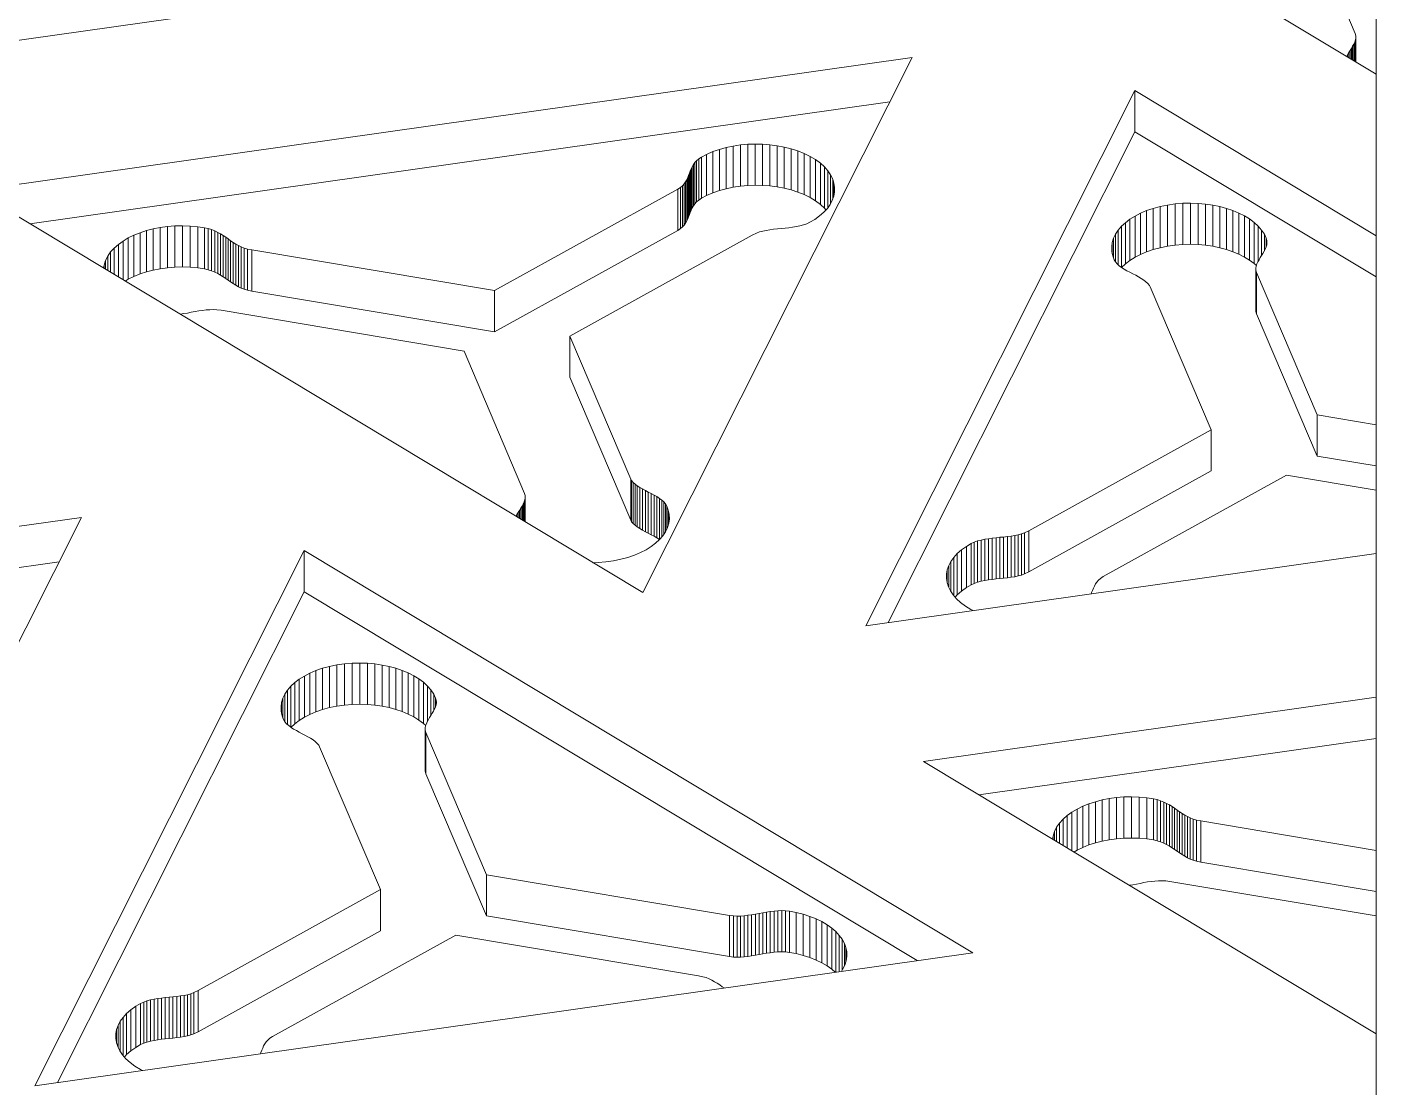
# Model space of a CAD drawing. Header units: inches. Extents: x 4 to 26.1, y 6.7 to 41.9.
# Drawn here: x 15.356 to 17.027, y 13.721 to 15.035 of the extents above; entities that cross this region are included whole.
import ezdxf

# ---------------------------------------------------------------- set-up
doc = ezdxf.new("R2010")
doc.units = ezdxf.units.IN
doc.header["$MEASUREMENT"] = 0
doc.layers.add('rails', color=7, linetype='Continuous', lineweight=35, true_color=0xd4d4d4)

# ---------------------------------------------------------------- blocks, each defined once
blk = doc.blocks.new('A$C382235AA')
at = {"color": 0, "linetype": 'Continuous', "lineweight": 0, "extrusion": (-4.89431e-17, 0.816497, 0.57735)}
for p, q in [((-8.794, 6.7014), (-8.794, 20.992)), ((-8.794, 9.2416), (-9.5011, 9.6672)), ((-8.8197, 9.292), (-8.8948, 9.4682)), ((-9.4401, 9.4303), (-10.6014, 9.2656)), ((-8.8191, 9.2891), (-8.8197, 9.292)), ((-8.8261, 9.2709), (-8.8245, 9.2735)), ((-8.8245, 9.2735), (-8.823, 9.2761)), ((-8.8245, 9.26), (-8.8245, 9.2735)), ((-8.823, 9.2761), (-8.8216, 9.2787)), ((-8.823, 9.2591), (-8.823, 9.2761)), ((-8.8216, 9.2787), (-8.8204, 9.2813)), ((-8.8216, 9.2582), (-8.8216, 9.2787)), ((-8.8204, 9.2813), (-8.8196, 9.2839)), ((-8.8204, 9.2575), (-8.8204, 9.2813)), ((-8.8196, 9.2839), (-8.8191, 9.2865)), ((-8.8196, 9.257), (-8.8196, 9.2839)), ((-8.8191, 9.2865), (-8.8191, 9.2891)), ((-8.8191, 9.2567), (-8.8191, 9.2865)), ((-10.53, 9.0975), (-9.3687, 9.2622)), ((-9.3687, 9.2622), (-9.7022, 8.5992)), ((-8.8303, 9.2635), (-8.8293, 9.2656)), ((-8.8293, 9.2656), (-8.8277, 9.2683)), ((-8.8293, 9.2628), (-8.8293, 9.2656)), ((-8.8277, 9.2683), (-8.8261, 9.2709)), ((-8.8277, 9.2619), (-8.8277, 9.2683)), ((-8.8261, 9.261), (-8.8261, 9.2709)), ((-9.3963, 9.2073), (-10.4614, 9.0562)), ((-9.4261, 8.5581), (-9.0926, 9.2211)), ((-9.0926, 9.1701), (-9.0926, 9.2211)), ((-9.0926, 9.2211), (-8.794, 9.0414)), ((-9.0926, 9.1701), (-9.3984, 8.562)), ((-8.794, 8.9904), (-9.0926, 9.1701)), ((-9.6296, 9.1388), (-9.6233, 9.1421)), ((-9.6233, 9.1421), (-9.6155, 9.1455)), ((-9.6233, 9.0911), (-9.6233, 9.1421)), ((-9.6155, 9.1455), (-9.6074, 9.1483)), ((-9.6155, 9.0944), (-9.6155, 9.1455)), ((-9.6074, 9.1483), (-9.5989, 9.1506)), ((-9.6074, 9.0973), (-9.6074, 9.1483)), ((-9.5989, 9.1506), (-9.5902, 9.1524)), ((-9.5989, 9.0996), (-9.5989, 9.1506)), ((-9.5902, 9.1524), (-9.5812, 9.1538)), ((-9.5902, 9.1014), (-9.5902, 9.1524)), ((-9.5812, 9.1538), (-9.5722, 9.1546)), ((-9.5812, 9.1027), (-9.5812, 9.1538)), ((-9.5722, 9.1546), (-9.563, 9.1549)), ((-9.5722, 9.1036), (-9.5722, 9.1546)), ((-9.563, 9.1039), (-9.563, 9.1549)), ((-9.563, 9.1549), (-9.5538, 9.1547)), ((-9.5538, 9.1037), (-9.5538, 9.1547)), ((-9.5538, 9.1547), (-9.5447, 9.1541)), ((-9.5447, 9.103), (-9.5447, 9.1541)), ((-9.5447, 9.1541), (-9.5358, 9.1529)), ((-9.5358, 9.1019), (-9.5358, 9.1529)), ((-9.5358, 9.1529), (-9.527, 9.1512)), ((-9.527, 9.1002), (-9.527, 9.1512)), ((-9.527, 9.1512), (-9.5184, 9.1491)), ((-9.5184, 9.0981), (-9.5184, 9.1491)), ((-9.5184, 9.1491), (-9.5102, 9.1464)), ((-9.5102, 9.0954), (-9.5102, 9.1464)), ((-9.5102, 9.1464), (-9.5024, 9.1433)), ((-9.5024, 9.0923), (-9.5024, 9.1433)), ((-9.5024, 9.1433), (-9.495, 9.1397)), ((-9.6435, 9.1214), (-9.6423, 9.1241)), ((-9.6423, 9.1241), (-9.6411, 9.1268)), ((-9.6423, 9.0731), (-9.6423, 9.1241)), ((-9.6411, 9.1268), (-9.6395, 9.1294)), ((-9.6411, 9.0757), (-9.6411, 9.1268)), ((-9.6395, 9.1294), (-9.6377, 9.1319)), ((-9.6395, 9.0784), (-9.6395, 9.1294)), ((-9.6377, 9.1319), (-9.6355, 9.1343)), ((-9.6377, 9.0809), (-9.6377, 9.1319)), ((-9.6355, 9.1343), (-9.6328, 9.1366)), ((-9.6355, 9.0833), (-9.6355, 9.1343)), ((-9.6328, 9.1366), (-9.6296, 9.1388)), ((-9.6328, 9.0856), (-9.6328, 9.1366)), ((-9.6296, 9.0878), (-9.6296, 9.1388)), ((-9.495, 9.0887), (-9.495, 9.1397)), ((-9.495, 9.1397), (-9.4882, 9.1356)), ((-9.4882, 9.0846), (-9.4882, 9.1356)), ((-9.4882, 9.1356), (-9.4823, 9.1312)), ((-9.4823, 9.0802), (-9.4823, 9.1312)), ((-9.4823, 9.1312), (-9.4772, 9.1265)), ((-9.4772, 9.0755), (-9.4772, 9.1265)), ((-9.4772, 9.1265), (-9.4729, 9.1217)), ((-9.651, 9.1056), (-9.6492, 9.1081)), ((-9.6492, 9.1081), (-9.6478, 9.1106)), ((-9.6492, 9.0571), (-9.6492, 9.1081)), ((-9.6478, 9.1106), (-9.6466, 9.1133)), ((-9.6478, 9.0596), (-9.6478, 9.1106)), ((-9.6466, 9.1133), (-9.6455, 9.1159)), ((-9.6466, 9.0622), (-9.6466, 9.1133)), ((-9.6455, 9.1159), (-9.6445, 9.1187)), ((-9.6455, 9.0649), (-9.6455, 9.1159)), ((-9.6445, 9.1187), (-9.6435, 9.1214)), ((-9.6445, 9.0676), (-9.6445, 9.1187)), ((-9.6435, 9.0703), (-9.6435, 9.1214)), ((-9.4729, 9.0762), (-9.4729, 9.1217)), ((-9.4729, 9.1217), (-9.4696, 9.1167)), ((-9.4696, 9.0813), (-9.4696, 9.1167)), ((-9.4696, 9.1167), (-9.467, 9.1115)), ((-9.467, 9.0865), (-9.467, 9.1115)), ((-9.467, 9.1115), (-9.4654, 9.1063)), ((-9.4654, 9.0919), (-9.4654, 9.1063)), ((-9.4654, 9.1063), (-9.4646, 9.101)), ((-9.7022, 8.5992), (-10.53, 9.0975)), ((-9.8858, 8.9733), (-9.6588, 9.099)), ((-9.6588, 9.099), (-9.6556, 9.1011)), ((-9.6588, 9.048), (-9.6588, 9.099)), ((-9.6556, 9.1011), (-9.6531, 9.1033)), ((-9.6556, 9.0501), (-9.6556, 9.1011)), ((-9.6531, 9.1033), (-9.651, 9.1056)), ((-9.6531, 9.0523), (-9.6531, 9.1033)), ((-9.651, 9.0546), (-9.651, 9.1056)), ((-9.6233, 9.0911), (-9.6296, 9.0878)), ((-9.6155, 9.0944), (-9.6233, 9.0911)), ((-9.6074, 9.0973), (-9.6155, 9.0944)), ((-9.5989, 9.0996), (-9.6074, 9.0973)), ((-9.5902, 9.1014), (-9.5989, 9.0996)), ((-9.5812, 9.1027), (-9.5902, 9.1014)), ((-9.5722, 9.1036), (-9.5812, 9.1027)), ((-9.563, 9.1039), (-9.5722, 9.1036)), ((-9.5538, 9.1037), (-9.563, 9.1039)), ((-9.5447, 9.103), (-9.5538, 9.1037)), ((-9.5358, 9.1019), (-9.5447, 9.103)), ((-9.527, 9.1002), (-9.5358, 9.1019)), ((-9.5184, 9.0981), (-9.527, 9.1002)), ((-9.5102, 9.0954), (-9.5184, 9.0981)), ((-9.5024, 9.0923), (-9.5102, 9.0954)), ((-9.495, 9.0887), (-9.5024, 9.0923)), ((-9.4657, 9.0905), (-9.4675, 9.0853)), ((-9.4647, 9.0957), (-9.4657, 9.0905)), ((-9.4646, 9.101), (-9.4647, 9.0957)), ((-9.6423, 9.0731), (-9.6435, 9.0703)), ((-9.6411, 9.0757), (-9.6423, 9.0731)), ((-9.6395, 9.0784), (-9.6411, 9.0757)), ((-9.6377, 9.0809), (-9.6395, 9.0784)), ((-9.6355, 9.0833), (-9.6377, 9.0809)), ((-9.6328, 9.0856), (-9.6355, 9.0833)), ((-9.6296, 9.0878), (-9.6328, 9.0856)), ((-9.4882, 9.0846), (-9.495, 9.0887)), ((-9.4823, 9.0802), (-9.4882, 9.0846)), ((-9.4772, 9.0755), (-9.4823, 9.0802)), ((-9.4736, 9.0752), (-9.478, 9.0704)), ((-9.4753, 9.0734), (-9.4772, 9.0755)), ((-9.4701, 9.0802), (-9.4736, 9.0752)), ((-9.4675, 9.0853), (-9.4701, 9.0802)), ((-9.0782, 9.0724), (-9.0701, 9.0751)), ((-9.0701, 9.0751), (-9.0615, 9.0775)), ((-9.0701, 9.0241), (-9.0701, 9.0751)), ((-9.0615, 9.0775), (-9.0523, 9.0794)), ((-9.0615, 9.0265), (-9.0615, 9.0775)), ((-9.0523, 9.0794), (-9.0428, 9.0807)), ((-9.0523, 9.0283), (-9.0523, 9.0794)), ((-9.0428, 9.0807), (-9.0332, 9.0815)), ((-9.0428, 9.0297), (-9.0428, 9.0807)), ((-9.0332, 9.0815), (-9.0237, 9.0817)), ((-9.0332, 9.0305), (-9.0332, 9.0815)), ((-9.0237, 9.0307), (-9.0237, 9.0817)), ((-9.0237, 9.0817), (-9.0143, 9.0814)), ((-9.0143, 9.0304), (-9.0143, 9.0814)), ((-9.0143, 9.0814), (-9.0051, 9.0806)), ((-9.0051, 9.0296), (-9.0051, 9.0806)), ((-9.0051, 9.0806), (-8.9961, 9.0793)), ((-8.9961, 9.0283), (-8.9961, 9.0793)), ((-8.9961, 9.0793), (-8.9875, 9.0775)), ((-8.9875, 9.0265), (-8.9875, 9.0775)), ((-8.9875, 9.0775), (-8.9792, 9.0752)), ((-8.9792, 9.0242), (-8.9792, 9.0752)), ((-8.9792, 9.0752), (-8.9713, 9.0726)), ((-9.6492, 9.0571), (-9.651, 9.0546)), ((-9.6478, 9.0596), (-9.6492, 9.0571)), ((-9.6466, 9.0622), (-9.6478, 9.0596)), ((-9.6455, 9.0649), (-9.6466, 9.0622)), ((-9.6445, 9.0676), (-9.6455, 9.0649)), ((-9.6435, 9.0703), (-9.6445, 9.0676)), ((-9.4992, 9.0562), (-9.5033, 9.0548)), ((-9.4953, 9.058), (-9.4992, 9.0562)), ((-9.4893, 9.0615), (-9.4953, 9.058)), ((-9.4832, 9.0658), (-9.4893, 9.0615)), ((-9.478, 9.0704), (-9.4832, 9.0658)), ((-9.1092, 9.053), (-9.1043, 9.0575)), ((-9.1043, 9.0575), (-9.0988, 9.0617)), ((-9.1043, 9.0065), (-9.1043, 9.0575)), ((-9.0988, 9.0617), (-9.0925, 9.0656)), ((-9.0988, 9.0107), (-9.0988, 9.0617)), ((-9.0925, 9.0656), (-9.0857, 9.0692)), ((-9.0925, 9.0146), (-9.0925, 9.0656)), ((-9.0857, 9.0692), (-9.0782, 9.0724)), ((-9.0857, 9.0181), (-9.0857, 9.0692)), ((-9.0782, 9.0213), (-9.0782, 9.0724)), ((-8.9713, 9.0215), (-8.9713, 9.0726)), ((-8.9713, 9.0726), (-8.9639, 9.0694)), ((-8.9639, 9.0184), (-8.9639, 9.0694)), ((-8.9639, 9.0694), (-8.957, 9.0659)), ((-8.957, 9.0149), (-8.957, 9.0659)), ((-8.957, 9.0659), (-8.9506, 9.0621)), ((-8.9506, 9.011), (-8.9506, 9.0621)), ((-8.9506, 9.0621), (-8.945, 9.0578)), ((-8.945, 9.0068), (-8.945, 9.0578)), ((-8.945, 9.0578), (-8.94, 9.0532)), ((-10.3394, 9.0386), (-10.3324, 9.042)), ((-10.3324, 9.042), (-10.3249, 9.0451)), ((-10.3324, 8.991), (-10.3324, 9.042)), ((-10.3249, 9.0451), (-10.3169, 9.0477)), ((-10.3249, 8.994), (-10.3249, 9.0451)), ((-10.3169, 9.0477), (-10.3085, 9.0498)), ((-10.3169, 8.9967), (-10.3169, 9.0477)), ((-10.3085, 9.0498), (-10.2998, 9.0515)), ((-10.3085, 8.9988), (-10.3085, 9.0498)), ((-10.2998, 9.0515), (-10.2908, 9.0528)), ((-10.2998, 9.0005), (-10.2998, 9.0515)), ((-10.2908, 9.0528), (-10.2816, 9.0535)), ((-10.2908, 9.0017), (-10.2908, 9.0528)), ((-10.2816, 9.0535), (-10.2723, 9.0537)), ((-10.2816, 9.0025), (-10.2816, 9.0535)), ((-10.2723, 9.0027), (-10.2723, 9.0537)), ((-10.2723, 9.0537), (-10.2628, 9.0534)), ((-10.2628, 9.0023), (-10.2628, 9.0534)), ((-10.2628, 9.0534), (-10.2533, 9.0525)), ((-10.2533, 9.0015), (-10.2533, 9.0525)), ((-10.2533, 9.0525), (-10.245, 9.0512)), ((-10.245, 9.0002), (-10.245, 9.0512)), ((-10.245, 9.0512), (-10.2404, 9.0502)), ((-10.2404, 8.9992), (-10.2404, 9.0502)), ((-10.2404, 9.0502), (-10.2362, 9.0489)), ((-10.2362, 8.9978), (-10.2362, 9.0489)), ((-10.2362, 9.0489), (-10.2323, 9.0473)), ((-10.2323, 8.9963), (-10.2323, 9.0473)), ((-10.2323, 9.0473), (-10.2287, 9.0455)), ((-10.2287, 8.9945), (-10.2287, 9.0455)), ((-10.2287, 9.0455), (-10.2253, 9.0436)), ((-10.2253, 8.9926), (-10.2253, 9.0436)), ((-10.2253, 9.0436), (-10.222, 9.0415)), ((-10.222, 8.9905), (-10.222, 9.0415)), ((-10.222, 9.0415), (-10.2188, 9.0394)), ((-9.6588, 9.048), (-9.8858, 8.9223)), ((-9.5666, 9.0421), (-9.7925, 8.917)), ((-9.6556, 9.0501), (-9.6588, 9.048)), ((-9.6531, 9.0523), (-9.6556, 9.0501)), ((-9.651, 9.0546), (-9.6531, 9.0523)), ((-9.5613, 9.0446), (-9.5666, 9.0421)), ((-9.5575, 9.046), (-9.5613, 9.0446)), ((-9.5535, 9.0471), (-9.5575, 9.046)), ((-9.5492, 9.048), (-9.5535, 9.0471)), ((-9.5447, 9.0487), (-9.5492, 9.048)), ((-9.5402, 9.0493), (-9.5447, 9.0487)), ((-9.5355, 9.0498), (-9.5402, 9.0493)), ((-9.5307, 9.0503), (-9.5355, 9.0498)), ((-9.526, 9.0508), (-9.5307, 9.0503)), ((-9.5213, 9.0513), (-9.526, 9.0508)), ((-9.5166, 9.0519), (-9.5213, 9.0513)), ((-9.512, 9.0527), (-9.5166, 9.0519)), ((-9.5075, 9.0536), (-9.512, 9.0527)), ((-9.5033, 9.0548), (-9.5075, 9.0536)), ((-9.119, 9.0382), (-9.1166, 9.0433)), ((-9.1166, 9.0433), (-9.1133, 9.0483)), ((-9.1166, 9.0088), (-9.1166, 9.0433)), ((-9.1133, 9.0483), (-9.1092, 9.053)), ((-9.1133, 9.0053), (-9.1133, 9.0483)), ((-9.1092, 9.002), (-9.1092, 9.053)), ((-8.94, 9.0097), (-8.94, 9.0532)), ((-8.94, 9.0532), (-8.9357, 9.0483)), ((-8.9357, 9.0169), (-8.9357, 9.0483)), ((-8.9357, 9.0483), (-8.9323, 9.0431)), ((-8.9323, 9.0228), (-8.9323, 9.0431)), ((-8.9323, 9.0431), (-8.93, 9.0383)), ((-10.3613, 9.0212), (-10.3569, 9.0261)), ((-10.3569, 9.0261), (-10.3517, 9.0306)), ((-10.3569, 8.9932), (-10.3569, 9.0261)), ((-10.3517, 9.0306), (-10.3459, 9.0348)), ((-10.3517, 8.9901), (-10.3517, 9.0306)), ((-10.3459, 9.0348), (-10.3394, 9.0386)), ((-10.3459, 8.9866), (-10.3459, 9.0348)), ((-10.3394, 8.9876), (-10.3394, 9.0386)), ((-10.2188, 8.9884), (-10.2188, 9.0394)), ((-10.2188, 9.0394), (-10.2157, 9.0373)), ((-10.2157, 8.9863), (-10.2157, 9.0373)), ((-10.2157, 9.0373), (-10.2127, 9.0351)), ((-10.2127, 8.9841), (-10.2127, 9.0351)), ((-10.2127, 9.0351), (-10.2095, 9.0331)), ((-10.2095, 8.982), (-10.2095, 9.0331)), ((-10.2095, 9.0331), (-10.2064, 9.0311)), ((-10.2064, 8.98), (-10.2064, 9.0311)), ((-10.2064, 9.0311), (-10.203, 9.0292)), ((-10.203, 8.9782), (-10.203, 9.0292)), ((-10.203, 9.0292), (-10.1995, 9.0275)), ((-10.1995, 8.9765), (-10.1995, 9.0275)), ((-10.1995, 9.0275), (-10.1958, 9.0261)), ((-10.1958, 8.975), (-10.1958, 9.0261)), ((-10.1958, 9.0261), (-10.1918, 9.0248)), ((-10.1918, 8.9738), (-10.1918, 9.0248)), ((-10.1918, 9.0248), (-10.1864, 9.0237)), ((-10.1864, 8.9727), (-10.1864, 9.0237)), ((-10.1864, 9.0237), (-9.8858, 8.9733)), ((-9.1214, 9.0275), (-9.1207, 9.0329)), ((-9.1213, 9.022), (-9.1214, 9.0275)), ((-9.1207, 9.0329), (-9.119, 9.0382)), ((-9.1207, 9.0191), (-9.1207, 9.0329)), ((-9.119, 9.0135), (-9.119, 9.0382)), ((-9.0701, 9.0241), (-9.0782, 9.0213)), ((-9.0615, 9.0265), (-9.0701, 9.0241)), ((-9.0523, 9.0283), (-9.0615, 9.0265)), ((-9.0428, 9.0297), (-9.0523, 9.0283)), ((-9.0332, 9.0305), (-9.0428, 9.0297)), ((-9.0237, 9.0307), (-9.0332, 9.0305)), ((-9.0143, 9.0304), (-9.0237, 9.0307)), ((-9.0051, 9.0296), (-9.0143, 9.0304)), ((-8.9961, 9.0283), (-9.0051, 9.0296)), ((-8.9875, 9.0265), (-8.9961, 9.0283)), ((-8.9792, 9.0242), (-8.9875, 9.0265)), ((-8.9713, 9.0215), (-8.9792, 9.0242)), ((-8.9313, 9.0247), (-8.9326, 9.0221)), ((-8.9302, 9.0274), (-8.9313, 9.0247)), ((-8.9294, 9.0301), (-8.9302, 9.0274)), ((-8.93, 9.0282), (-8.93, 9.0383)), ((-8.93, 9.0383), (-8.9292, 9.0356)), ((-8.9291, 9.0328), (-8.9294, 9.0301)), ((-8.9292, 9.0316), (-8.9292, 9.0356)), ((-8.9292, 9.0356), (-8.9291, 9.0328)), ((-10.3694, 9.005), (-10.3676, 9.0105)), ((-10.3676, 9.0105), (-10.3649, 9.016)), ((-10.3676, 8.9997), (-10.3676, 9.0105)), ((-10.3649, 9.016), (-10.3613, 9.0212)), ((-10.3649, 8.9981), (-10.3649, 9.016)), ((-10.3613, 8.9959), (-10.3613, 9.0212)), ((-9.1201, 9.0165), (-9.1213, 9.022)), ((-9.1183, 9.0116), (-9.1201, 9.0165)), ((-9.1167, 9.0089), (-9.1183, 9.0116)), ((-9.1146, 9.0065), (-9.1167, 9.0089)), ((-9.112, 9.0041), (-9.1146, 9.0065)), ((-9.1043, 9.0065), (-9.1091, 9.002)), ((-9.0988, 9.0107), (-9.1043, 9.0065)), ((-9.0925, 9.0146), (-9.0988, 9.0107)), ((-9.0857, 9.0181), (-9.0925, 9.0146)), ((-9.0782, 9.0213), (-9.0857, 9.0181)), ((-8.9639, 9.0184), (-8.9713, 9.0215)), ((-8.957, 9.0149), (-8.9639, 9.0184)), ((-8.9506, 9.011), (-8.957, 9.0149)), ((-8.945, 9.0068), (-8.9506, 9.011)), ((-8.9422, 9.0043), (-8.945, 9.0068)), ((-8.9415, 9.0064), (-8.9423, 9.0038)), ((-8.9403, 9.009), (-8.9415, 9.0064)), ((-8.9389, 9.0116), (-8.9403, 9.009)), ((-8.9374, 9.0142), (-8.9389, 9.0116)), ((-8.9358, 9.0168), (-8.9374, 9.0142)), ((-8.9342, 9.0194), (-8.9358, 9.0168)), ((-8.9326, 9.0221), (-8.9342, 9.0194)), ((-10.37, 9.0011), (-10.3694, 9.005)), ((-10.3694, 9.0008), (-10.3694, 9.005)), ((-10.3324, 8.991), (-10.3394, 8.9876)), ((-10.3249, 8.994), (-10.3324, 8.991)), ((-10.3169, 8.9967), (-10.3249, 8.994)), ((-10.3085, 8.9988), (-10.3169, 8.9967)), ((-10.2998, 9.0005), (-10.3085, 8.9988)), ((-10.2908, 9.0017), (-10.2998, 9.0005)), ((-10.2816, 9.0025), (-10.2908, 9.0017)), ((-10.2723, 9.0027), (-10.2816, 9.0025)), ((-10.2628, 9.0023), (-10.2723, 9.0027)), ((-10.2533, 9.0015), (-10.2628, 9.0023)), ((-10.245, 9.0002), (-10.2533, 9.0015)), ((-10.2404, 8.9992), (-10.245, 9.0002)), ((-10.2362, 8.9978), (-10.2404, 8.9992)), ((-10.2323, 8.9963), (-10.2362, 8.9978)), ((-10.2287, 8.9945), (-10.2323, 8.9963)), ((-10.2253, 8.9926), (-10.2287, 8.9945)), ((-10.222, 8.9905), (-10.2253, 8.9926)), ((-10.2188, 8.9884), (-10.222, 8.9905)), ((-9.1091, 9.002), (-9.112, 9.0041)), ((-9.1059, 8.9999), (-9.1091, 9.002)), ((-9.1025, 8.9979), (-9.1059, 8.9999)), ((-9.0989, 8.996), (-9.1025, 8.9979)), ((-9.0953, 8.9941), (-9.0989, 8.996)), ((-9.0917, 8.9923), (-9.0953, 8.9941)), ((-9.0882, 8.9904), (-9.0917, 8.9923)), ((-9.0849, 8.9885), (-9.0882, 8.9904)), ((-8.9423, 9.0038), (-8.9428, 9.0012)), ((-8.9428, 8.9502), (-8.9428, 9.0012)), ((-8.9428, 9.0012), (-8.9428, 8.9986)), ((-8.9428, 8.9476), (-8.9428, 8.9986)), ((-8.9428, 8.9986), (-8.9422, 8.9957)), ((-8.9422, 8.9447), (-8.9422, 8.9957)), ((-8.9422, 8.9957), (-8.8671, 8.8195)), ((-10.3394, 8.9876), (-10.3435, 8.9852)), ((-10.2157, 8.9863), (-10.2188, 8.9884)), ((-10.2127, 8.9841), (-10.2157, 8.9863)), ((-10.2095, 8.982), (-10.2127, 8.9841)), ((-10.2064, 8.98), (-10.2095, 8.982)), ((-10.203, 8.9782), (-10.2064, 8.98)), ((-10.1995, 8.9765), (-10.203, 8.9782)), ((-10.1958, 8.975), (-10.1995, 8.9765)), ((-10.1918, 8.9738), (-10.1958, 8.975)), ((-10.1864, 8.9727), (-10.1918, 8.9738)), ((-9.8858, 8.9223), (-10.1864, 8.9727)), ((-9.8858, 8.9223), (-9.8858, 8.9733)), ((-9.0818, 8.9865), (-9.0849, 8.9885)), ((-9.079, 8.9844), (-9.0818, 8.9865)), ((-9.0766, 8.9822), (-9.079, 8.9844)), ((-9.0746, 8.9798), (-9.0766, 8.9822)), ((-9.0736, 8.978), (-9.0746, 8.9798)), ((-8.9983, 8.801), (-9.0736, 8.978)), ((-10.2706, 8.9448), (-10.2752, 8.9441)), ((-10.266, 8.9456), (-10.2706, 8.9448)), ((-10.2614, 8.9465), (-10.266, 8.9456)), ((-10.2568, 8.9473), (-10.2614, 8.9465)), ((-10.2522, 8.9481), (-10.2568, 8.9473)), ((-10.2477, 8.9488), (-10.2522, 8.9481)), ((-10.2431, 8.9494), (-10.2477, 8.9488)), ((-10.2386, 8.9497), (-10.2431, 8.9494)), ((-10.2341, 8.9498), (-10.2386, 8.9497)), ((-10.2296, 8.9496), (-10.2341, 8.9498)), ((-10.2246, 8.949), (-10.2296, 8.9496)), ((-9.9236, 8.8985), (-10.2246, 8.949)), ((-8.9428, 8.9476), (-8.9428, 8.9502)), ((-8.9422, 8.9447), (-8.9428, 8.9476)), ((-8.8671, 8.7684), (-8.9422, 8.9447)), ((-9.7925, 8.866), (-9.7925, 8.917)), ((-9.7925, 8.917), (-9.7171, 8.7399)), ((-9.8486, 8.7222), (-9.9236, 8.8985)), ((-9.7171, 8.6889), (-9.7925, 8.866)), ((-8.8671, 8.7684), (-8.8671, 8.8195)), ((-8.8671, 8.8195), (-8.794, 8.8072)), ((-9.2242, 8.6759), (-8.9983, 8.801)), ((-8.9983, 8.7499), (-8.9983, 8.801)), ((-8.794, 8.7562), (-8.8671, 8.7684)), ((-9.7171, 8.6889), (-9.7171, 8.7399)), ((-9.7171, 8.7399), (-9.7161, 8.7382)), ((-8.9983, 8.7499), (-9.2242, 8.6248)), ((-8.9049, 8.7447), (-9.1319, 8.619)), ((-8.794, 8.7261), (-8.9049, 8.7447)), ((-9.848, 8.7194), (-9.8486, 8.7222)), ((-9.7161, 8.6871), (-9.7161, 8.7382)), ((-9.7161, 8.7382), (-9.7142, 8.7358)), ((-9.7142, 8.6848), (-9.7142, 8.7358)), ((-9.7142, 8.7358), (-9.7118, 8.7336)), ((-9.7118, 8.6826), (-9.7118, 8.7336)), ((-9.7118, 8.7336), (-9.709, 8.7315)), ((-9.709, 8.6805), (-9.709, 8.7315)), ((-9.709, 8.7315), (-9.7059, 8.7295)), ((-9.7059, 8.6785), (-9.7059, 8.7295)), ((-9.7059, 8.7295), (-9.7025, 8.7276)), ((-9.7025, 8.6765), (-9.7025, 8.7276)), ((-9.7025, 8.7276), (-9.699, 8.7257)), ((-9.699, 8.6747), (-9.699, 8.7257)), ((-9.699, 8.7257), (-9.6954, 8.7238)), ((-9.6954, 8.6728), (-9.6954, 8.7238)), ((-9.6954, 8.7238), (-9.6918, 8.7219)), ((-9.8534, 8.7037), (-9.8518, 8.7063)), ((-9.8518, 8.7063), (-9.8504, 8.7089)), ((-9.8518, 8.6892), (-9.8518, 8.7063)), ((-9.8504, 8.7089), (-9.8493, 8.7115)), ((-9.8504, 8.6884), (-9.8504, 8.7089)), ((-9.8493, 8.7115), (-9.8484, 8.7141)), ((-9.8493, 8.6877), (-9.8493, 8.7115)), ((-9.8484, 8.7141), (-9.8479, 8.7167)), ((-9.8484, 8.6872), (-9.8484, 8.7141)), ((-9.8479, 8.7167), (-9.848, 8.7194)), ((-9.8479, 8.6869), (-9.8479, 8.7167)), ((-9.6918, 8.6709), (-9.6918, 8.7219)), ((-9.6918, 8.7219), (-9.6883, 8.72)), ((-9.6883, 8.669), (-9.6883, 8.72)), ((-9.6883, 8.72), (-9.6849, 8.7181)), ((-9.6849, 8.667), (-9.6849, 8.7181)), ((-9.6849, 8.7181), (-9.6817, 8.716)), ((-9.6817, 8.665), (-9.6817, 8.716)), ((-9.6817, 8.716), (-9.6787, 8.7138)), ((-9.6787, 8.6683), (-9.6787, 8.7138)), ((-9.6787, 8.7138), (-9.6762, 8.7115)), ((-9.6762, 8.6717), (-9.6762, 8.7115)), ((-9.6762, 8.7115), (-9.674, 8.709)), ((-9.674, 8.675), (-9.674, 8.709)), ((-9.674, 8.709), (-9.6724, 8.7064)), ((-9.6724, 8.6783), (-9.6724, 8.7064)), ((-9.6724, 8.7064), (-9.6706, 8.7015)), ((-11.5589, 8.5277), (-10.3976, 8.6924)), ((-10.3976, 8.6924), (-10.7311, 8.0294)), ((-9.8592, 8.6937), (-9.8581, 8.6959)), ((-9.8581, 8.6959), (-9.8566, 8.6985)), ((-9.8581, 8.693), (-9.8581, 8.6959)), ((-9.8566, 8.6985), (-9.855, 8.7011)), ((-9.8566, 8.6921), (-9.8566, 8.6985)), ((-9.855, 8.7011), (-9.8534, 8.7037)), ((-9.855, 8.6912), (-9.855, 8.7011)), ((-9.8534, 8.6902), (-9.8534, 8.7037)), ((-9.7161, 8.6871), (-9.7171, 8.6889)), ((-9.6706, 8.6833), (-9.6706, 8.7015)), ((-9.6706, 8.7015), (-9.6695, 8.696)), ((-9.6693, 8.6905), (-9.67, 8.6851)), ((-9.6695, 8.6893), (-9.6695, 8.696)), ((-9.6695, 8.696), (-9.6693, 8.6905)), ((-9.7142, 8.6848), (-9.7161, 8.6871)), ((-9.7118, 8.6826), (-9.7142, 8.6848)), ((-9.709, 8.6805), (-9.7118, 8.6826)), ((-9.7059, 8.6785), (-9.709, 8.6805)), ((-9.7025, 8.6765), (-9.7059, 8.6785)), ((-9.699, 8.6747), (-9.7025, 8.6765)), ((-9.6954, 8.6728), (-9.699, 8.6747)), ((-9.6918, 8.6709), (-9.6954, 8.6728)), ((-9.6742, 8.6747), (-9.6775, 8.6697)), ((-9.6717, 8.6798), (-9.6742, 8.6747)), ((-9.67, 8.6851), (-9.6717, 8.6798)), ((-9.2373, 8.6709), (-9.2332, 8.672)), ((-9.2332, 8.672), (-9.2294, 8.6734)), ((-9.2332, 8.621), (-9.2332, 8.672)), ((-9.2294, 8.6734), (-9.2242, 8.6759)), ((-9.2294, 8.6223), (-9.2294, 8.6734)), ((-9.2242, 8.6248), (-9.2242, 8.6759)), ((-9.692, 8.6563), (-9.6982, 8.6524)), ((-9.6864, 8.6605), (-9.692, 8.6563)), ((-9.6883, 8.669), (-9.6918, 8.6709)), ((-9.6849, 8.667), (-9.6883, 8.669)), ((-9.6816, 8.665), (-9.6864, 8.6605)), ((-9.6817, 8.665), (-9.6849, 8.667)), ((-9.6816, 8.6649), (-9.6817, 8.665)), ((-9.6775, 8.6697), (-9.6816, 8.665)), ((-9.3075, 8.6521), (-9.3014, 8.6565)), ((-9.3014, 8.6565), (-9.2954, 8.66)), ((-9.3014, 8.6054), (-9.3014, 8.6565)), ((-9.2954, 8.66), (-9.2916, 8.6618)), ((-9.2954, 8.609), (-9.2954, 8.66)), ((-9.2916, 8.6618), (-9.2875, 8.6632)), ((-9.2916, 8.6107), (-9.2916, 8.6618)), ((-9.2875, 8.6632), (-9.2832, 8.6643)), ((-9.2875, 8.6122), (-9.2875, 8.6632)), ((-9.2832, 8.6643), (-9.2787, 8.6653)), ((-9.2832, 8.6133), (-9.2832, 8.6643)), ((-9.2787, 8.6653), (-9.2742, 8.666)), ((-9.2787, 8.6143), (-9.2787, 8.6653)), ((-9.2742, 8.666), (-9.2695, 8.6667)), ((-9.2742, 8.615), (-9.2742, 8.666)), ((-9.2695, 8.6667), (-9.2647, 8.6672)), ((-9.2695, 8.6156), (-9.2695, 8.6667)), ((-9.2647, 8.6672), (-9.26, 8.6677)), ((-9.2647, 8.6162), (-9.2647, 8.6672)), ((-9.26, 8.6677), (-9.2553, 8.6681)), ((-9.26, 8.6166), (-9.26, 8.6677)), ((-9.2553, 8.6681), (-9.2506, 8.6686)), ((-9.2553, 8.6171), (-9.2553, 8.6681)), ((-9.2506, 8.6686), (-9.246, 8.6692)), ((-9.2506, 8.6176), (-9.2506, 8.6686)), ((-9.246, 8.6692), (-9.2416, 8.67)), ((-9.246, 8.6182), (-9.246, 8.6692)), ((-9.2416, 8.67), (-9.2373, 8.6709)), ((-9.2416, 8.6189), (-9.2416, 8.67)), ((-9.2373, 8.6198), (-9.2373, 8.6709)), ((-10.455, 7.9883), (-10.1215, 8.6514)), ((-10.1215, 8.6003), (-10.1215, 8.6514)), ((-10.1215, 8.6514), (-9.2936, 8.1531)), ((-9.7384, 8.6386), (-9.7479, 8.6373)), ((-9.7293, 8.6405), (-9.7384, 8.6386)), ((-9.7206, 8.6428), (-9.7293, 8.6405)), ((-9.7126, 8.6456), (-9.7206, 8.6428)), ((-9.7051, 8.6488), (-9.7126, 8.6456)), ((-9.6982, 8.6524), (-9.7051, 8.6488)), ((-8.794, 8.6478), (-9.4261, 8.5581)), ((-9.3206, 8.6378), (-9.3171, 8.6428)), ((-9.3171, 8.6428), (-9.3127, 8.6476)), ((-9.3171, 8.5954), (-9.3171, 8.6428)), ((-9.3127, 8.6476), (-9.3075, 8.6521)), ((-9.3127, 8.5965), (-9.3127, 8.6476)), ((-9.3075, 8.6011), (-9.3075, 8.6521)), ((-10.4252, 8.6375), (-11.4903, 8.4864)), ((-9.7575, 8.6365), (-9.7639, 8.6363)), ((-9.7479, 8.6373), (-9.7575, 8.6365)), ((-9.3261, 8.6169), (-9.326, 8.6222)), ((-9.326, 8.6222), (-9.3251, 8.6275)), ((-9.326, 8.6164), (-9.326, 8.6222)), ((-9.3251, 8.6275), (-9.3233, 8.6327)), ((-9.3251, 8.6108), (-9.3251, 8.6275)), ((-9.3233, 8.6327), (-9.3206, 8.6378)), ((-9.3233, 8.6056), (-9.3233, 8.6327)), ((-9.3206, 8.6004), (-9.3206, 8.6378)), ((-9.2294, 8.6223), (-9.2332, 8.621)), ((-9.2242, 8.6248), (-9.2294, 8.6223)), ((-9.3253, 8.6116), (-9.3261, 8.6169)), ((-9.3237, 8.6064), (-9.3253, 8.6116)), ((-9.3212, 8.6013), (-9.3237, 8.6064)), ((-9.3014, 8.6054), (-9.3075, 8.6011)), ((-9.2954, 8.609), (-9.3014, 8.6054)), ((-9.2916, 8.6107), (-9.2954, 8.609)), ((-9.2875, 8.6122), (-9.2916, 8.6107)), ((-9.2832, 8.6133), (-9.2875, 8.6122)), ((-9.2787, 8.6143), (-9.2832, 8.6133)), ((-9.2742, 8.615), (-9.2787, 8.6143)), ((-9.2695, 8.6156), (-9.2742, 8.615)), ((-9.2647, 8.6162), (-9.2695, 8.6156)), ((-9.26, 8.6166), (-9.2647, 8.6162)), ((-9.2553, 8.6171), (-9.26, 8.6166)), ((-9.2506, 8.6176), (-9.2553, 8.6171)), ((-9.246, 8.6182), (-9.2506, 8.6176)), ((-9.2416, 8.6189), (-9.246, 8.6182)), ((-9.2373, 8.6198), (-9.2416, 8.6189)), ((-9.2332, 8.621), (-9.2373, 8.6198)), ((-9.1429, 8.6073), (-9.1441, 8.6047)), ((-9.1415, 8.6099), (-9.1429, 8.6073)), ((-9.1398, 8.6123), (-9.1415, 8.6099)), ((-9.1377, 8.6146), (-9.1398, 8.6123)), ((-9.1352, 8.6168), (-9.1377, 8.6146)), ((-9.1319, 8.619), (-9.1352, 8.6168)), ((-10.1215, 8.6003), (-10.4273, 7.9923)), ((-9.3623, 8.1434), (-10.1215, 8.6003)), ((-9.3178, 8.5963), (-9.3212, 8.6013)), ((-9.3136, 8.5914), (-9.3178, 8.5963)), ((-9.3127, 8.5965), (-9.3154, 8.5936)), ((-9.3085, 8.5868), (-9.3136, 8.5914)), ((-9.3075, 8.6011), (-9.3127, 8.5965)), ((-9.1463, 8.5993), (-9.1469, 8.5977)), ((-9.1452, 8.602), (-9.1463, 8.5993)), ((-9.1441, 8.6047), (-9.1452, 8.602)), ((-9.3025, 8.5824), (-9.3085, 8.5868)), ((-9.2957, 8.5783), (-9.3025, 8.5824)), ((-9.2931, 8.577), (-9.2957, 8.5783)), ((-10.107, 8.5026), (-10.0989, 8.5054)), ((-10.0989, 8.5054), (-10.0903, 8.5077)), ((-10.0989, 8.4544), (-10.0989, 8.5054)), ((-10.0903, 8.5077), (-10.0812, 8.5096)), ((-10.0903, 8.4567), (-10.0903, 8.5077)), ((-10.0812, 8.5096), (-10.0716, 8.511)), ((-10.0812, 8.4586), (-10.0812, 8.5096)), ((-10.0716, 8.511), (-10.062, 8.5118)), ((-10.0716, 8.4599), (-10.0716, 8.511)), ((-10.062, 8.5118), (-10.0525, 8.512)), ((-10.062, 8.4607), (-10.062, 8.5118)), ((-10.0525, 8.461), (-10.0525, 8.512)), ((-10.0525, 8.512), (-10.0431, 8.5117)), ((-10.0431, 8.4607), (-10.0431, 8.5117)), ((-10.0431, 8.5117), (-10.0339, 8.5109)), ((-10.0339, 8.4598), (-10.0339, 8.5109)), ((-10.0339, 8.5109), (-10.025, 8.5095)), ((-10.025, 8.4585), (-10.025, 8.5095)), ((-10.025, 8.5095), (-10.0163, 8.5078)), ((-10.0163, 8.4567), (-10.0163, 8.5078)), ((-10.0163, 8.5078), (-10.008, 8.5055)), ((-10.008, 8.4545), (-10.008, 8.5055)), ((-10.008, 8.5055), (-10.0001, 8.5028)), ((-10.1332, 8.4877), (-10.1276, 8.492)), ((-10.1276, 8.492), (-10.1214, 8.4959)), ((-10.1276, 8.4409), (-10.1276, 8.492)), ((-10.1214, 8.4959), (-10.1145, 8.4994)), ((-10.1214, 8.4448), (-10.1214, 8.4959)), ((-10.1145, 8.4994), (-10.107, 8.5026)), ((-10.1145, 8.4484), (-10.1145, 8.4994)), ((-10.107, 8.4516), (-10.107, 8.5026)), ((-10.0001, 8.4518), (-10.0001, 8.5028)), ((-10.0001, 8.5028), (-9.9927, 8.4997)), ((-9.9927, 8.4487), (-9.9927, 8.4997)), ((-9.9927, 8.4997), (-9.9858, 8.4962)), ((-9.9858, 8.4452), (-9.9858, 8.4962)), ((-9.9858, 8.4962), (-9.9795, 8.4923)), ((-9.9795, 8.4413), (-9.9795, 8.4923)), ((-9.9795, 8.4923), (-9.9738, 8.4881)), ((-9.9738, 8.437), (-9.9738, 8.4881)), ((-9.9738, 8.4881), (-9.9688, 8.4835)), ((-10.1479, 8.4684), (-10.1454, 8.4736)), ((-10.1454, 8.4736), (-10.1421, 8.4785)), ((-10.1454, 8.439), (-10.1454, 8.4736)), ((-10.1421, 8.4785), (-10.138, 8.4832)), ((-10.1421, 8.4355), (-10.1421, 8.4785)), ((-10.138, 8.4832), (-10.1332, 8.4877)), ((-10.138, 8.4323), (-10.138, 8.4832)), ((-10.1332, 8.4367), (-10.1332, 8.4877)), ((-9.9688, 8.44), (-9.9688, 8.4835)), ((-9.9688, 8.4835), (-9.9646, 8.4786)), ((-9.9646, 8.4472), (-9.9646, 8.4786)), ((-9.9646, 8.4786), (-9.9611, 8.4734)), ((-9.9611, 8.453), (-9.9611, 8.4734)), ((-9.9611, 8.4734), (-9.9588, 8.4686)), ((-10.1503, 8.4577), (-10.1495, 8.4631)), ((-10.1501, 8.4523), (-10.1503, 8.4577)), ((-10.1495, 8.4631), (-10.1479, 8.4684)), ((-10.1495, 8.4494), (-10.1495, 8.4631)), ((-10.1479, 8.4438), (-10.1479, 8.4684)), ((-10.0903, 8.4567), (-10.0989, 8.4544)), ((-10.0812, 8.4586), (-10.0903, 8.4567)), ((-10.0716, 8.4599), (-10.0812, 8.4586)), ((-10.062, 8.4607), (-10.0716, 8.4599)), ((-10.0525, 8.461), (-10.062, 8.4607)), ((-10.0431, 8.4607), (-10.0525, 8.461)), ((-10.0339, 8.4598), (-10.0431, 8.4607)), ((-10.025, 8.4585), (-10.0339, 8.4598)), ((-10.0163, 8.4567), (-10.025, 8.4585)), ((-10.008, 8.4545), (-10.0163, 8.4567)), ((-9.9601, 8.455), (-9.9615, 8.4523)), ((-9.959, 8.4576), (-9.9601, 8.455)), ((-9.9583, 8.4603), (-9.959, 8.4576)), ((-9.9588, 8.4584), (-9.9588, 8.4686)), ((-9.9588, 8.4686), (-9.9581, 8.4658)), ((-9.9579, 8.4631), (-9.9583, 8.4603)), ((-9.9581, 8.4619), (-9.9581, 8.4658)), ((-9.9581, 8.4658), (-9.9579, 8.4631)), ((-9.3547, 8.39), (-8.794, 8.4695)), ((-10.149, 8.4467), (-10.1501, 8.4523)), ((-10.1472, 8.4419), (-10.149, 8.4467)), ((-10.1455, 8.4392), (-10.1472, 8.4419)), ((-10.1434, 8.4367), (-10.1455, 8.4392)), ((-10.1276, 8.4409), (-10.1332, 8.4367)), ((-10.1214, 8.4448), (-10.1276, 8.4409)), ((-10.1145, 8.4484), (-10.1214, 8.4448)), ((-10.107, 8.4516), (-10.1145, 8.4484)), ((-10.0989, 8.4544), (-10.107, 8.4516)), ((-10.0001, 8.4518), (-10.008, 8.4545)), ((-9.9927, 8.4487), (-10.0001, 8.4518)), ((-9.9858, 8.4452), (-9.9927, 8.4487)), ((-9.9795, 8.4413), (-9.9858, 8.4452)), ((-9.9738, 8.437), (-9.9795, 8.4413)), ((-9.9692, 8.4393), (-9.9703, 8.4367)), ((-9.9678, 8.4419), (-9.9692, 8.4393)), ((-9.9662, 8.4445), (-9.9678, 8.4419)), ((-9.9646, 8.4471), (-9.9662, 8.4445)), ((-9.963, 8.4497), (-9.9646, 8.4471)), ((-9.9615, 8.4523), (-9.963, 8.4497)), ((-10.1408, 8.4344), (-10.1434, 8.4367)), ((-10.1379, 8.4322), (-10.1408, 8.4344)), ((-10.1332, 8.4367), (-10.138, 8.4323)), ((-10.1347, 8.4302), (-10.1379, 8.4322)), ((-10.1313, 8.4282), (-10.1347, 8.4302)), ((-10.1278, 8.4263), (-10.1313, 8.4282)), ((-10.1241, 8.4244), (-10.1278, 8.4263)), ((-10.1206, 8.4225), (-10.1241, 8.4244)), ((-10.117, 8.4206), (-10.1206, 8.4225)), ((-9.971, 8.4345), (-9.9738, 8.437)), ((-9.9712, 8.4341), (-9.9716, 8.4315)), ((-9.9716, 8.3805), (-9.9716, 8.4315)), ((-9.9716, 8.4315), (-9.9716, 8.4289)), ((-9.9716, 8.3778), (-9.9716, 8.4289)), ((-9.9716, 8.4289), (-9.971, 8.426)), ((-9.9703, 8.4367), (-9.9712, 8.4341)), ((-9.971, 8.3749), (-9.971, 8.426)), ((-9.971, 8.426), (-9.8959, 8.2497)), ((-10.1137, 8.4187), (-10.117, 8.4206)), ((-10.1106, 8.4167), (-10.1137, 8.4187)), ((-10.1078, 8.4146), (-10.1106, 8.4167)), ((-10.1054, 8.4124), (-10.1078, 8.4146)), ((-10.1034, 8.4101), (-10.1054, 8.4124)), ((-10.1025, 8.4083), (-10.1034, 8.4101)), ((-10.0271, 8.2312), (-10.1025, 8.4083)), ((-8.794, 8.4185), (-9.2861, 8.3487)), ((-8.794, 8.0525), (-9.3547, 8.39)), ((-9.9716, 8.3778), (-9.9716, 8.3805)), ((-9.971, 8.3749), (-9.9716, 8.3778)), ((-9.8959, 8.1987), (-9.971, 8.3749)), ((-9.1496, 8.3376), (-9.1416, 8.3402)), ((-9.1416, 8.3402), (-9.1332, 8.3424)), ((-9.1416, 8.2892), (-9.1416, 8.3402)), ((-9.1332, 8.3424), (-9.1245, 8.3441)), ((-9.1332, 8.2914), (-9.1332, 8.3424)), ((-9.1245, 8.3441), (-9.1155, 8.3453)), ((-9.1245, 8.2931), (-9.1245, 8.3441)), ((-9.1155, 8.3453), (-9.1063, 8.346)), ((-9.1155, 8.2943), (-9.1155, 8.3453)), ((-9.1063, 8.346), (-9.097, 8.3462)), ((-9.1063, 8.295), (-9.1063, 8.346)), ((-9.097, 8.2952), (-9.097, 8.3462)), ((-9.097, 8.3462), (-9.0875, 8.3459)), ((-9.0875, 8.2949), (-9.0875, 8.3459)), ((-9.0875, 8.3459), (-9.078, 8.345)), ((-9.078, 8.294), (-9.078, 8.345)), ((-9.078, 8.345), (-9.0696, 8.3438)), ((-9.0696, 8.2928), (-9.0696, 8.3438)), ((-9.0696, 8.3438), (-9.0651, 8.3427)), ((-9.0651, 8.2917), (-9.0651, 8.3427)), ((-9.0651, 8.3427), (-9.0609, 8.3414)), ((-9.0609, 8.2904), (-9.0609, 8.3414)), ((-9.0609, 8.3414), (-9.057, 8.3398)), ((-9.057, 8.2888), (-9.057, 8.3398)), ((-9.057, 8.3398), (-9.0534, 8.3381)), ((-9.0534, 8.287), (-9.0534, 8.3381)), ((-9.0534, 8.3381), (-9.0499, 8.3361)), ((-9.1815, 8.3186), (-9.1764, 8.3231)), ((-9.1764, 8.3231), (-9.1706, 8.3273)), ((-9.1764, 8.2827), (-9.1764, 8.3231)), ((-9.1706, 8.3273), (-9.1641, 8.3311)), ((-9.1706, 8.2792), (-9.1706, 8.3273)), ((-9.1641, 8.3311), (-9.1571, 8.3346)), ((-9.1641, 8.2801), (-9.1641, 8.3311)), ((-9.1571, 8.3346), (-9.1496, 8.3376)), ((-9.1571, 8.2836), (-9.1571, 8.3346)), ((-9.1496, 8.2866), (-9.1496, 8.3376)), ((-9.0499, 8.2851), (-9.0499, 8.3361)), ((-9.0499, 8.3361), (-9.0467, 8.3341)), ((-9.0467, 8.2831), (-9.0467, 8.3341)), ((-9.0467, 8.3341), (-9.0435, 8.332)), ((-9.0435, 8.2809), (-9.0435, 8.332)), ((-9.0435, 8.332), (-9.0404, 8.3298)), ((-9.0404, 8.2788), (-9.0404, 8.3298)), ((-9.0404, 8.3298), (-9.0373, 8.3277)), ((-9.0373, 8.2767), (-9.0373, 8.3277)), ((-9.0373, 8.3277), (-9.0342, 8.3256)), ((-9.0342, 8.2746), (-9.0342, 8.3256)), ((-9.0342, 8.3256), (-9.031, 8.3236)), ((-9.031, 8.2726), (-9.031, 8.3236)), ((-9.031, 8.3236), (-9.0277, 8.3217)), ((-9.0277, 8.2707), (-9.0277, 8.3217)), ((-9.0277, 8.3217), (-9.0242, 8.3201)), ((-9.1923, 8.3031), (-9.1896, 8.3085)), ((-9.1896, 8.3085), (-9.186, 8.3137)), ((-9.1896, 8.2906), (-9.1896, 8.3085)), ((-9.186, 8.3137), (-9.1815, 8.3186)), ((-9.186, 8.2884), (-9.186, 8.3137)), ((-9.1815, 8.2858), (-9.1815, 8.3186)), ((-9.0242, 8.269), (-9.0242, 8.3201)), ((-9.0242, 8.3201), (-9.0205, 8.3186)), ((-9.0205, 8.2676), (-9.0205, 8.3186)), ((-9.0205, 8.3186), (-9.0165, 8.3174)), ((-9.0165, 8.2664), (-9.0165, 8.3174)), ((-9.0165, 8.3174), (-9.0111, 8.3163)), ((-9.0111, 8.2652), (-9.0111, 8.3163)), ((-9.0111, 8.3163), (-8.794, 8.2798)), ((-9.1947, 8.2937), (-9.1941, 8.2976)), ((-9.1941, 8.2976), (-9.1923, 8.3031)), ((-9.1941, 8.2933), (-9.1941, 8.2976)), ((-9.1923, 8.2923), (-9.1923, 8.3031)), ((-9.1416, 8.2892), (-9.1496, 8.2866)), ((-9.1332, 8.2914), (-9.1416, 8.2892)), ((-9.1245, 8.2931), (-9.1332, 8.2914)), ((-9.1155, 8.2943), (-9.1245, 8.2931)), ((-9.1063, 8.295), (-9.1155, 8.2943)), ((-9.097, 8.2952), (-9.1063, 8.295)), ((-9.0875, 8.2949), (-9.097, 8.2952)), ((-9.078, 8.294), (-9.0875, 8.2949)), ((-9.0696, 8.2928), (-9.078, 8.294)), ((-9.0651, 8.2917), (-9.0696, 8.2928)), ((-9.0609, 8.2904), (-9.0651, 8.2917)), ((-9.057, 8.2888), (-9.0609, 8.2904)), ((-9.0534, 8.287), (-9.057, 8.2888)), ((-9.1641, 8.2801), (-9.1682, 8.2777)), ((-9.1571, 8.2836), (-9.1641, 8.2801)), ((-9.1496, 8.2866), (-9.1571, 8.2836)), ((-9.0499, 8.2851), (-9.0534, 8.287)), ((-9.0467, 8.2831), (-9.0499, 8.2851)), ((-9.0435, 8.2809), (-9.0467, 8.2831)), ((-9.0404, 8.2788), (-9.0435, 8.2809)), ((-9.0373, 8.2767), (-9.0404, 8.2788)), ((-9.0342, 8.2746), (-9.0373, 8.2767)), ((-9.031, 8.2726), (-9.0342, 8.2746)), ((-9.0277, 8.2707), (-9.031, 8.2726)), ((-9.0242, 8.269), (-9.0277, 8.2707)), ((-9.0205, 8.2676), (-9.0242, 8.269)), ((-9.0165, 8.2664), (-9.0205, 8.2676)), ((-9.0111, 8.2652), (-9.0165, 8.2664)), ((-8.794, 8.2288), (-9.0111, 8.2652)), ((-9.8959, 8.1987), (-9.8959, 8.2497)), ((-9.8959, 8.2497), (-9.595, 8.1993)), ((-9.0907, 8.2381), (-9.0953, 8.2373)), ((-9.0861, 8.239), (-9.0907, 8.2381)), ((-9.0815, 8.2399), (-9.0861, 8.239)), ((-9.0769, 8.2407), (-9.0815, 8.2399)), ((-9.0723, 8.2414), (-9.0769, 8.2407)), ((-9.0678, 8.2419), (-9.0723, 8.2414)), ((-9.0633, 8.2423), (-9.0678, 8.2419)), ((-9.0588, 8.2423), (-9.0633, 8.2423)), ((-9.0543, 8.2421), (-9.0588, 8.2423)), ((-9.0493, 8.2415), (-9.0543, 8.2421)), ((-8.794, 8.1987), (-9.0493, 8.2415)), ((-10.253, 8.1061), (-10.0271, 8.2312)), ((-10.0271, 8.1802), (-10.0271, 8.2312)), ((-9.0953, 8.2373), (-9.0999, 8.2366)), ((-9.549, 8.2034), (-9.5443, 8.2041)), ((-9.5443, 8.2041), (-9.5396, 8.2047)), ((-9.5443, 8.1531), (-9.5443, 8.2041)), ((-9.5396, 8.2047), (-9.5349, 8.2051)), ((-9.5396, 8.1537), (-9.5396, 8.2047)), ((-9.5349, 8.2051), (-9.5301, 8.2052)), ((-9.5349, 8.1541), (-9.5349, 8.2051)), ((-9.5301, 8.1542), (-9.5301, 8.2052)), ((-9.5301, 8.2052), (-9.5253, 8.205)), ((-9.5253, 8.154), (-9.5253, 8.205)), ((-9.5253, 8.205), (-9.5205, 8.2045)), ((-9.5205, 8.1535), (-9.5205, 8.2045)), ((-9.5205, 8.2045), (-9.5123, 8.203)), ((-9.595, 8.1482), (-9.8959, 8.1987)), ((-9.595, 8.1482), (-9.595, 8.1993)), ((-9.595, 8.1993), (-9.59, 8.1986)), ((-9.59, 8.1476), (-9.59, 8.1986)), ((-9.59, 8.1986), (-9.5855, 8.1984)), ((-9.5855, 8.1984), (-9.581, 8.1985)), ((-9.5855, 8.1474), (-9.5855, 8.1984)), ((-9.581, 8.1985), (-9.5765, 8.1988)), ((-9.581, 8.1475), (-9.581, 8.1985)), ((-9.5765, 8.1988), (-9.5719, 8.1994)), ((-9.5765, 8.1478), (-9.5765, 8.1988)), ((-9.5719, 8.1994), (-9.5674, 8.2001)), ((-9.5719, 8.1484), (-9.5719, 8.1994)), ((-9.5674, 8.2001), (-9.5628, 8.2009)), ((-9.5674, 8.1491), (-9.5674, 8.2001)), ((-9.5628, 8.2009), (-9.5582, 8.2018)), ((-9.5628, 8.1499), (-9.5628, 8.2009)), ((-9.5582, 8.2018), (-9.5536, 8.2026)), ((-9.5582, 8.1507), (-9.5582, 8.2018)), ((-9.5536, 8.2026), (-9.549, 8.2034)), ((-9.5536, 8.1516), (-9.5536, 8.2026)), ((-9.549, 8.1524), (-9.549, 8.2034)), ((-9.5123, 8.152), (-9.5123, 8.203)), ((-9.5123, 8.203), (-9.5035, 8.2008)), ((-9.5035, 8.1498), (-9.5035, 8.2008)), ((-9.5035, 8.2008), (-9.4952, 8.1981)), ((-9.4952, 8.1471), (-9.4952, 8.1981)), ((-9.4952, 8.1981), (-9.4875, 8.1951)), ((-9.4875, 8.144), (-9.4875, 8.1951)), ((-9.4875, 8.1951), (-9.4804, 8.1916)), ((-9.4804, 8.1406), (-9.4804, 8.1916)), ((-9.4804, 8.1916), (-9.4739, 8.1878)), ((-9.4739, 8.1368), (-9.4739, 8.1878)), ((-9.4739, 8.1878), (-9.4681, 8.1837)), ((-10.0271, 8.1802), (-10.253, 8.0551)), ((-9.9338, 8.1749), (-10.1608, 8.0492)), ((-9.6331, 8.1245), (-9.9338, 8.1749)), ((-9.4681, 8.1326), (-9.4681, 8.1837)), ((-9.4681, 8.1837), (-9.4631, 8.1792)), ((-9.4631, 8.129), (-9.4631, 8.1792)), ((-9.4631, 8.1792), (-9.4588, 8.1746)), ((-9.4588, 8.1297), (-9.4588, 8.1746)), ((-9.4588, 8.1746), (-9.4552, 8.1697)), ((-9.5349, 8.1541), (-9.5396, 8.1537)), ((-9.5301, 8.1542), (-9.5349, 8.1541)), ((-9.5253, 8.154), (-9.5301, 8.1542)), ((-9.5205, 8.1535), (-9.5253, 8.154)), ((-9.4552, 8.1315), (-9.4552, 8.1697)), ((-9.4552, 8.1697), (-9.4525, 8.1646)), ((-9.4525, 8.1367), (-9.4525, 8.1646)), ((-9.4525, 8.1646), (-9.4506, 8.1594)), ((-9.4506, 8.142), (-9.4506, 8.1594)), ((-9.4506, 8.1594), (-9.4495, 8.1541)), ((-9.4495, 8.1477), (-9.4495, 8.1541)), ((-9.4495, 8.1541), (-9.4494, 8.1487)), ((-9.2936, 8.1531), (-10.455, 7.9883)), ((-9.59, 8.1476), (-9.595, 8.1482)), ((-9.5855, 8.1474), (-9.59, 8.1476)), ((-9.581, 8.1475), (-9.5855, 8.1474)), ((-9.5765, 8.1478), (-9.581, 8.1475)), ((-9.5719, 8.1484), (-9.5765, 8.1478)), ((-9.5674, 8.1491), (-9.5719, 8.1484)), ((-9.5628, 8.1499), (-9.5674, 8.1491)), ((-9.5582, 8.1507), (-9.5628, 8.1499)), ((-9.5536, 8.1516), (-9.5582, 8.1507)), ((-9.549, 8.1524), (-9.5536, 8.1516)), ((-9.5443, 8.1531), (-9.549, 8.1524)), ((-9.5396, 8.1537), (-9.5443, 8.1531)), ((-9.5123, 8.152), (-9.5205, 8.1535)), ((-9.5035, 8.1498), (-9.5123, 8.152)), ((-9.4952, 8.1471), (-9.5035, 8.1498)), ((-9.4875, 8.144), (-9.4952, 8.1471)), ((-9.4804, 8.1406), (-9.4875, 8.144)), ((-9.4739, 8.1368), (-9.4804, 8.1406)), ((-9.4519, 8.1377), (-9.4547, 8.1322)), ((-9.4502, 8.1432), (-9.4519, 8.1377)), ((-9.4494, 8.1487), (-9.4502, 8.1432)), ((-9.6277, 8.1234), (-9.6331, 8.1245)), ((-9.6238, 8.1222), (-9.6277, 8.1234)), ((-9.62, 8.1207), (-9.6238, 8.1222)), ((-9.6165, 8.119), (-9.62, 8.1207)), ((-9.4681, 8.1326), (-9.4739, 8.1368)), ((-9.4639, 8.1289), (-9.4681, 8.1326)), ((-9.4547, 8.1322), (-9.4562, 8.13)), ((-10.2582, 8.1036), (-10.253, 8.1061)), ((-10.253, 8.0551), (-10.253, 8.1061)), ((-9.6132, 8.1172), (-9.6165, 8.119)), ((-9.61, 8.1152), (-9.6132, 8.1172)), ((-9.6069, 8.1131), (-9.61, 8.1152)), ((-9.6038, 8.1109), (-9.6069, 8.1131)), ((-9.6016, 8.1094), (-9.6038, 8.1109)), ((-10.3303, 8.0867), (-10.3242, 8.0903)), ((-10.3242, 8.0903), (-10.3204, 8.092)), ((-10.3242, 8.0392), (-10.3242, 8.0903)), ((-10.3204, 8.092), (-10.3163, 8.0934)), ((-10.3204, 8.041), (-10.3204, 8.092)), ((-10.3163, 8.0934), (-10.312, 8.0946)), ((-10.3163, 8.0424), (-10.3163, 8.0934)), ((-10.312, 8.0946), (-10.3076, 8.0955)), ((-10.312, 8.0436), (-10.312, 8.0946)), ((-10.3076, 8.0955), (-10.303, 8.0963)), ((-10.3076, 8.0445), (-10.3076, 8.0955)), ((-10.303, 8.0963), (-10.2983, 8.0969)), ((-10.303, 8.0453), (-10.303, 8.0963)), ((-10.2983, 8.0969), (-10.2936, 8.0974)), ((-10.2983, 8.0459), (-10.2983, 8.0969)), ((-10.2936, 8.0974), (-10.2888, 8.0979)), ((-10.2936, 8.0464), (-10.2936, 8.0974)), ((-10.2888, 8.0979), (-10.2841, 8.0984)), ((-10.2888, 8.0469), (-10.2888, 8.0979)), ((-10.2841, 8.0984), (-10.2794, 8.0989)), ((-10.2841, 8.0474), (-10.2841, 8.0984)), ((-10.2794, 8.0989), (-10.2748, 8.0995)), ((-10.2794, 8.0479), (-10.2794, 8.0989)), ((-10.2748, 8.0995), (-10.2704, 8.1002)), ((-10.2748, 8.0485), (-10.2748, 8.0995)), ((-10.2704, 8.1002), (-10.2661, 8.1011)), ((-10.2704, 8.0492), (-10.2704, 8.1002)), ((-10.2661, 8.1011), (-10.2621, 8.1022)), ((-10.2661, 8.0501), (-10.2661, 8.1011)), ((-10.2621, 8.1022), (-10.2582, 8.1036)), ((-10.2621, 8.0512), (-10.2621, 8.1022)), ((-10.2582, 8.0526), (-10.2582, 8.1036)), ((-10.3495, 8.0681), (-10.3459, 8.073)), ((-10.3459, 8.073), (-10.3416, 8.0778)), ((-10.3459, 8.0257), (-10.3459, 8.073)), ((-10.3416, 8.0778), (-10.3363, 8.0824)), ((-10.3416, 8.0268), (-10.3416, 8.0778)), ((-10.3363, 8.0824), (-10.3303, 8.0867)), ((-10.3363, 8.0314), (-10.3363, 8.0824)), ((-10.3303, 8.0357), (-10.3303, 8.0867)), ((-10.3549, 8.0525), (-10.3539, 8.0578)), ((-10.3539, 8.0578), (-10.3521, 8.063)), ((-10.3539, 8.0411), (-10.3539, 8.0578)), ((-10.3521, 8.063), (-10.3495, 8.0681)), ((-10.3521, 8.0358), (-10.3521, 8.063)), ((-10.3495, 8.0307), (-10.3495, 8.0681)), ((-10.253, 8.0551), (-10.2582, 8.0526)), ((-10.3549, 8.0466), (-10.3549, 8.0525)), ((-10.3549, 8.0472), (-10.3549, 8.0525)), ((-10.3542, 8.0419), (-10.3549, 8.0472)), ((-10.3525, 8.0367), (-10.3542, 8.0419)), ((-10.3242, 8.0392), (-10.3303, 8.0357)), ((-10.3204, 8.041), (-10.3242, 8.0392)), ((-10.3163, 8.0424), (-10.3204, 8.041)), ((-10.312, 8.0436), (-10.3163, 8.0424)), ((-10.3076, 8.0445), (-10.312, 8.0436)), ((-10.303, 8.0453), (-10.3076, 8.0445)), ((-10.2983, 8.0459), (-10.303, 8.0453)), ((-10.2936, 8.0464), (-10.2983, 8.0459)), ((-10.2888, 8.0469), (-10.2936, 8.0464)), ((-10.2841, 8.0474), (-10.2888, 8.0469)), ((-10.2794, 8.0479), (-10.2841, 8.0474)), ((-10.2748, 8.0485), (-10.2794, 8.0479)), ((-10.2704, 8.0492), (-10.2748, 8.0485)), ((-10.2661, 8.0501), (-10.2704, 8.0492)), ((-10.2621, 8.0512), (-10.2661, 8.0501)), ((-10.2582, 8.0526), (-10.2621, 8.0512)), ((-10.1718, 8.0376), (-10.173, 8.035)), ((-10.1703, 8.0401), (-10.1718, 8.0376)), ((-10.1686, 8.0426), (-10.1703, 8.0401)), ((-10.1665, 8.0449), (-10.1686, 8.0426)), ((-10.164, 8.0471), (-10.1665, 8.0449)), ((-10.1608, 8.0492), (-10.164, 8.0471)), ((-10.35, 8.0315), (-10.3525, 8.0367)), ((-10.3467, 8.0265), (-10.35, 8.0315)), ((-10.3424, 8.0217), (-10.3467, 8.0265)), ((-10.3416, 8.0268), (-10.3443, 8.0238)), ((-10.3373, 8.017), (-10.3424, 8.0217)), ((-10.3363, 8.0314), (-10.3416, 8.0268)), ((-10.3303, 8.0357), (-10.3363, 8.0314)), ((-10.1751, 8.0296), (-10.1757, 8.028)), ((-10.1741, 8.0323), (-10.1751, 8.0296)), ((-10.173, 8.035), (-10.1741, 8.0323)), ((-10.3314, 8.0126), (-10.3373, 8.017)), ((-10.3245, 8.0085), (-10.3314, 8.0126)), ((-10.3219, 8.0072), (-10.3245, 8.0085))]:
    blk.add_line(p, q, dxfattribs=at)

msp = doc.modelspace()

# ---------------------------------------------------------------- block references
at = {"layer": 'rails'}
msp.add_blockref('A$C382235AA', (25.8212, 5.7346), dxfattribs=at)

doc.saveas('drawing.dxf')
